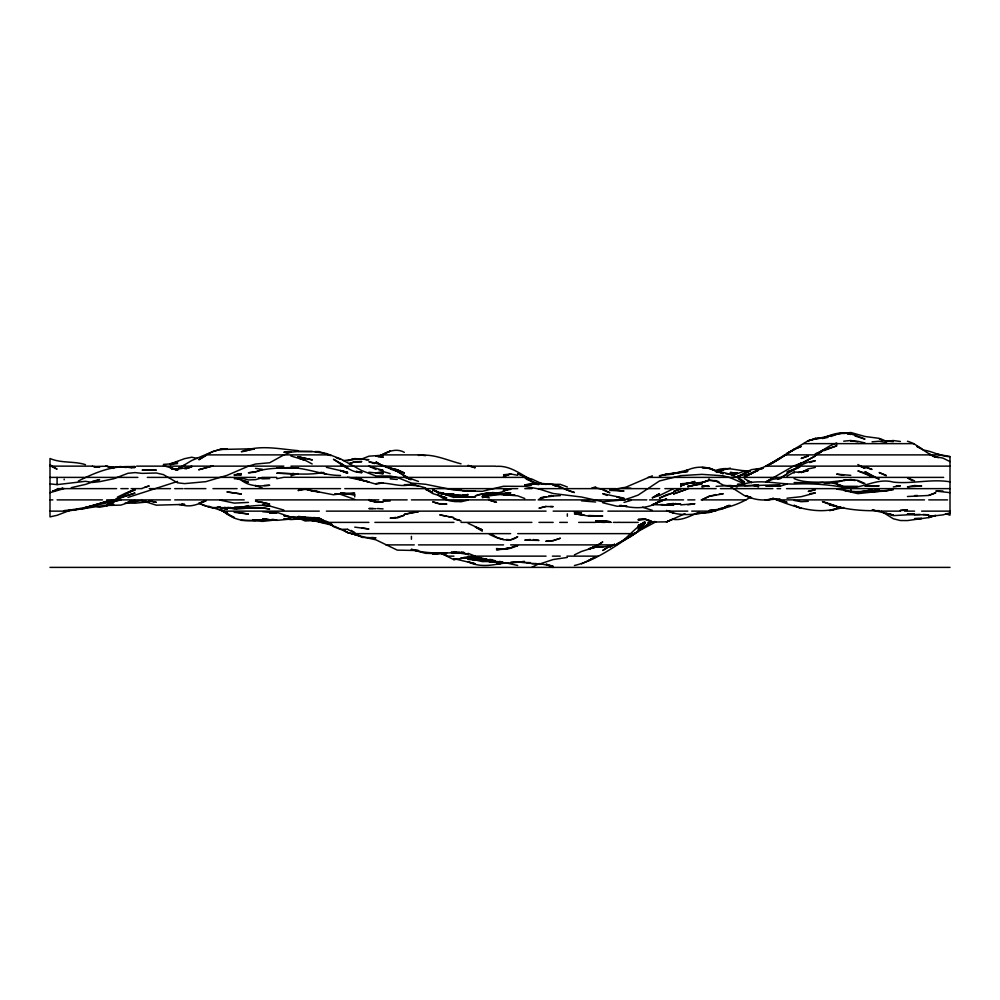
<?xml version="1.0" encoding="UTF-8"?>
<svg xmlns="http://www.w3.org/2000/svg" width="1000" height="1000" viewBox="0 0 1000 1000"><rect width="100%" height="100%" fill="white"/><g stroke="black" fill="none" stroke-linecap="round" stroke-linejoin="round"><path stroke-width="1.5" d="M645.275 522.638L638.188 530.325L645.275 522.725L638.188 528.875L645.275 522.9L638.188 525.375L645.275 522.463L638.188 526.287L644.1 522.175M651.175 521.65L631.1 536.375L616.925 543.825M779.925 478.837L787.013 474.025L777.562 479.363L779.925 478.05M652.362 521.587L640.55 529.038M171.887 468.85L177.562 469.025L191.737 460.5L212.987 451.512L220.075 449.462L254.1 448.762M796.462 465.725L815.35 455.975L803.538 462.512M609.837 545.988L602.75 550.487L609.837 546.038L602.75 547.038L595.675 546.613L588.587 548.987L595.675 547.188L602.75 546.912L595.675 546.613L602.75 541.962L595.675 546.25L588.587 548.987L595.675 547L581.5 551.462L574.412 554.875M633.462 533.888L655.9 521.8M750.387 497.275C738.125 505.037 723.375 509.275 709.05 510.538L716.137 509.663M616.925 544.263C627.762 538.775 634.275 527.625 645.275 522.275L644.025 522.388M205.9 455.375L198.825 459.738L205.9 455.538M652.362 497.962L659.45 493.675L652.362 497.625L659.45 495.525L673.625 488.625L716.137 488.638M503.537 490.9L505.9 489.475M614.562 544.225L609.837 547.05L614.562 544.325M106.688 502.2L113.775 499.913L85.438 507.537L106.688 501.375L113.775 500.213L135.037 489.387L127.95 492.562L135.037 490.087M592.125 558.538L588.587 560.638L594.487 557.225M798.825 464.462L801.175 463.062L794.1 465.812L765.75 481.987L772.837 478.025M821.263 451.987L815.35 455.375L822.438 450.312L836.612 445.887L836.612 444.162M787.013 476.112L794.1 472.062L801.175 472.163M177.562 469.125L184.65 465.188L177.562 469.1L191.737 466.912L186.062 468.338M507.088 489.55C497.512 495.925 485.412 491.037 475.2 495.938L482.287 494.113L496.463 492.85L482.287 496.413L496.463 492.65M729.137 505.475L723.225 508.688L709.05 512.375L716.137 510.525C700.212 513.513 681.787 517.888 666.538 510.475L673.625 512.837L667.95 510.65M117.325 497.163L126.538 492.7M744.488 476.737L758.662 470.1L744.488 476.975M684.25 471.775C693.988 465.975 706.287 465.525 716.137 471.325C726.375 472.375 736.062 475.85 744.488 481.8M685.438 471.2L687.8 469.988L669.375 474.513L659.45 475.662M745.675 473.413L750.387 470.962M624.012 540.125L638.188 531.475C617.712 543.862 598.188 559.913 574.412 565.513M78.35 481.025C95.738 472.25 115.162 464.137 135.037 467.362L130.787 467.525L135.037 466.688L129.375 467.5M595.675 557.2L581.5 563.837M798.35 472.562L808.263 470.538L801.175 472.537L808.263 468.875L815.35 467.413M205.9 455L212.987 451.512L220.075 449.462L227.162 448.95L220.075 449.462M531.888 567.238L538.975 563.75M823.625 450.737L836.612 445.887M794.1 469.7L787.013 471.925L800 466.9L787.013 473.35L801.175 465.025L808.263 462.062L815.35 460.712L809.688 462.55M378.35 456.562L390.163 451.062L378.825 456.438C386.662 452.188 395.525 447.5 404.325 452.337M737.4 476.425L744.488 474.05L737.4 476.737L751.575 469.625L762.913 468.113M506.375 489.525L503.537 490.825L507.8 489.275M217.25 507.275L220.075 507.1L212.987 508.225L198.825 503.4L204.488 500.812M170.475 464.762L177.562 461.6L170.475 464.412L177.562 462.475L170.475 463.7L177.562 463.425L163.388 464.4M684.963 513.713L666.538 521.862L652.362 522.062L645.275 519.237L638.188 519.462L645.275 519.113L650.95 520.988M731.737 475.613L744.488 471.075L750.163 470.65C738.637 471.8 727.675 465.825 716.137 470.288M680.713 488.35L673.625 491.488L680.713 489.288M205.9 500.7C198.538 504.175 189.913 507.837 181.812 504.7M186.062 468.612L191.737 466.138M836.612 442.962L829.525 446.05L815.35 454.6L822.438 450.925L815.35 453.8M659.45 501.9L666.538 498.825L652.362 504.875L659.45 501.3C648.075 509.237 634.025 508.65 621.175 505.487M663.7 475.312L666.538 474.087L687.8 471.438L669.375 474.35M113.775 500.188L135.037 493.062L120.862 497.225M680.713 486.087L686.375 483.688M765.75 482.113L772.837 479.25L779.925 478.275M801.175 472.425L806.85 470.163M950 481.825C931.213 478.688 912.138 484.175 893.312 482.113C876.275 477.25 860.725 490.337 843.7 487.375C827.325 484.438 810.763 483.275 794.1 484.062C777.588 484.212 760.95 479.137 744.488 483.837L730.312 477.738L723.225 475.8L701.963 474.363L680.713 475.637L659.45 480.975L638.188 495.075L631.1 497.612L624.012 499.888L602.75 501.75L581.5 497.013L553.15 493.512L538.975 488.963L524.8 486.375L503.537 486.25L482.287 491.325L468.113 490.962L453.938 490.012L425.588 484.275L411.413 483.062L397.25 477.475L390.163 476.012L375.988 475.988L361.812 470.662L340.55 458.837L326.375 453.525L312.2 451.538L298.038 451.512L290.95 452.113L283.863 454.913L269.688 462.75L255.512 464.038L248.425 466.163L227.162 475.312L205.9 481.65L184.65 483.612L177.562 482.825L163.388 474.6L156.3 473L142.125 473.375L135.037 472.6L127.95 473.288L113.775 478.75L99.612 481.662L92.525 482.463L85.438 481.3L57.088 484.625L50 483.875M120.862 499.4L108.112 503.75M624.012 487.987L652.362 475.838M728.9 505.4L724.65 507.075L730.312 505.438M830.95 436.488L836.612 434.312L808.263 440.637L765.75 466.5L772.837 462.912L787.013 454.062L772.837 462.775L744.488 476.15L751.575 473.587L744.488 475.462M808.263 455.737L801.175 458.438L808.263 456.1M699.137 512.3C690.875 515.5 682.887 520.562 673.625 519.425M737.4 476.688L744.488 474.012M686.375 483.612L680.713 485.737L687.8 483.338L694.887 482.413L680.713 483.837L687.8 483.812L694.887 481.438L680.713 485.35C689.8 480.763 700.288 485.012 709.05 480.062L716.137 481.238L723.225 485.075L730.312 486.312L779.925 484.738M815.35 454.15L821.025 452.05M127.95 497.413L177.562 481.425M624.012 502.413L631.1 500.363M109.525 503.1L113.775 501.538L106.688 505.112L78.35 509.387M928.737 495.363L935.825 492.762L928.737 495.462L907.475 496.5M186.062 468.713L191.737 466.675L184.65 468.688M510.625 473.938L503.537 476.463L510.625 473.938L517.712 475.312M198.825 503.375L205.9 500.9M361.812 458.988L368.9 456.188L383.075 455.175M591.413 488.275L595.675 486.825M716.137 471.7L730.312 468.1M127.95 492.05L135.037 489.637M142.125 488.338L149.213 485.95L144.963 487.075M538.975 499.175L546.062 496.863L540.388 497.812L553.15 496.112L548.9 496L551.737 495.438M881.5 511.375L893.312 518.775L900.387 520.525L907.475 520.575L928.737 517.575L934.412 515.6M290.95 475.825L298.038 473.55M50 492.675L64.175 488.537M170.475 463.862L184.65 458.638L191.737 457.225L197.4 458.45M787.013 484.012L779.925 486.275L765.75 485.988L779.925 485.65L772.837 486.15M256.925 471.15C270.163 467.6 284.438 467.875 298.038 467.875L283.863 467.875C303.1 465.825 321.262 475.6 340.55 475.45M347.638 460.812L354.725 458.575L368.9 459.688L366.062 459.862M670.788 474.438L673.625 473.587L666.538 473.913L659.45 476.025M323.537 472.425C308.263 475.487 292.25 473.45 276.775 473.2L298.038 473.9L290.95 473.85L293.775 473.387M750.163 470.788L744.488 472.488L750.163 471.037M928.737 517.575L935.825 515.45L928.737 516.462L942.913 514.9L950 512.837M106.688 501.375L85.438 508.275L65.588 511.35M717.562 471.7L723.225 470.012L716.137 471.825M687.8 486.763L701.963 483.275L687.8 486.613M718.975 508.85L723.225 507.638M830.95 510.275L836.612 508.65C815.05 514.525 793 506.425 772.837 498.375M509.212 547.612L503.537 549.212L496.463 549.763L510.625 548.013L503.537 549.288L496.463 548.6L503.537 549.263L510.625 548.312L517.712 545.675L512.05 546.912M397.25 517.238L404.325 515.25L397.25 517.95L390.163 518.175L395.825 517.425M506.375 489.425L503.537 490.213L510.625 489.4M487.95 492.625L482.287 494.15L496.463 492.85L492.2 492.5M701.963 487.113L707.638 485.613M135.037 500.475L120.862 505.1L106.688 505.475L113.775 504.312L106.688 505.588L113.775 502.075L106.688 505.85L99.612 507.238L96.775 506.538M482.287 497.688L489.375 495.825L510.625 492.962L489.375 494.387L503.537 494.375L510.625 492.8L503.537 493.7L510.625 494.762L504.963 493.587M343.387 460.637L354.725 459.15L351.887 459.55M305.113 488.675L298.038 490.525L305.113 489.387L319.288 491.788L312.2 491.163L305.113 488.65L310.788 490.25M234.25 475.475L241.337 473.638L237.087 473.9M546.062 506.35L538.975 508.175L546.062 506.538L553.15 506.637L550.312 506.525M836.612 482.275L842.288 480.825M891.888 489.637L886.225 491.075L864.963 492.175M71.263 487.65L85.438 484.425L99.612 479.613L92.525 481.287M262.6 477.675L255.512 479.675L248.425 479.963L241.337 478.025M829.525 510.675L843.7 507.463M110.95 467.425L120.862 466.538L125.113 467.388M248.425 505.562L241.337 507.325L234.25 507.375C246.062 507.375 257.725 504.15 269.688 505.812L262.6 505.262L269.688 506L283.863 510.062M524.8 484.975L531.888 484.7L524.8 485L531.888 483.275L538.975 484.513L531.888 483.938L538.975 483.25L553.15 484.375L560.237 486.987L553.15 485.112L560.237 486.7L567.325 490.387M65.588 511.213L71.263 509.825L57.088 515.3L50 516.888L50 458.512C61.312 463.413 73.888 460.95 85.438 464.65M755.825 469.65L762.913 468.375L755.825 469.6M716.137 494.575L709.05 496.262L701.963 499.738L709.05 496.463L723.225 493.75L718.975 494.237M120.862 500.025C101.812 503.537 83.537 508.837 64.175 510.575M133.625 500.625L127.95 501.975L135.037 500.725M468.113 500.112L461.025 501.763L453.938 501.325L461.025 500.65C452.512 502.962 443.888 499.988 437.4 494.338L439.762 495.988M444.012 553.65L439.762 553L446.85 552.863L432.675 552.975L439.762 552.95L446.85 555.562L439.762 552.712L453.938 559.688L468.113 557.312L461.025 557.85L480.863 559.1M828.112 437.325L822.438 438.512C831.237 434.35 841.15 430.938 850.788 434.412L847.95 434.075M254.1 448.837L248.425 449.988L254.1 449.113M864.963 491.238L872.05 489.787L857.875 492.275L836.612 489.05M687.8 486.15L701.963 484.075L696.3 483.825M276.775 478.688L283.863 477.287L347.638 477.388M833.775 482.612L836.612 482.05L833.775 482.45M383.075 471.538L375.988 472.938L383.075 473.675L383.075 471.538L390.163 473.612M893.312 489.738L857.875 493.65L843.7 490.375M272.525 519.438L269.688 519.963L273.938 519.425M351.887 459.375L361.812 459.425M667.95 474.375L673.625 473.375M142.125 500.475L135.037 501.7L129.375 501.475M255.512 471.6L248.425 472.788L255.512 472.15L262.6 469.363L255.512 468.387M787.013 498.212L801.175 496.688L815.35 492.938L809.688 493.65M687.8 504.85L694.887 503.7L680.713 504.9M503.537 563.212L496.463 564.338L503.537 562.725C492.113 565.625 479.062 567.425 468.113 561.788L475.2 563.75L453.938 558.675M247.013 450.875L241.337 451.725C259.55 444.375 279.175 449.05 298.038 450.637M843.7 433.575L850.788 432.5L864.963 436.488L879.137 438.338L886.225 441.175L893.312 440.562L900.387 441.463M462.438 495.387L468.113 494.525L453.938 496.188L439.762 492.525L453.938 496.188L468.113 496.262L439.762 493.512L432.675 489.9L438.35 492M567.325 557.438L553.15 559.538L538.975 564.237L517.712 561.95L510.625 562.45L524.8 561.538C515.312 561.838 505.788 565.112 496.463 561.5L503.537 562.55L489.375 561.512L502.125 562.025M592.837 546.825L595.675 546.4M673.625 503.425L666.538 504.462L680.713 504.087L675.037 503.562M893.312 486.887L900.387 485.863L896.137 486.112M149.213 501.8L135.037 503.2L125.113 503.038M843.7 433.225L836.612 434.237C846.45 430.988 855.975 435.5 864.963 439.1L855.037 436.012M459.613 552.513L451.1 552.487L463.862 552.425M315.038 520.575L312.2 520.962L316.462 520.438L305.113 520.962L299.45 518.538M461.025 552.825L463.862 552.425M887.638 441.438L893.312 440.662L886.225 441.525M459.613 552.587C443.537 552.987 427.1 554.163 411.413 549.4L418.5 550.562L397.25 550.112L375.988 539.862L361.812 536.638M863.538 491.425L850.788 491.763L857.875 492.163L879.137 489.738C870.85 491.637 862.05 492.55 853.625 491.538M652.362 521.888L655.2 521.525M560.237 495.662L548.9 496.175M815.35 483.175L822.438 482.35L829.525 483.237L823.863 482.612M258.35 485.712L255.512 486.025L258.35 485.95M734.562 473.537L737.4 473.225L730.312 472.425L737.4 473.462M530.475 539.513L524.8 540.138L538.975 540.425L533.312 539.562M843.7 480.462L850.788 479.688L825.275 482.5M71.263 510.15L76.925 509.538M378.825 483.275L383.075 482.825L375.988 484.15L354.725 478.062L368.9 481.925L347.638 477.175M266.85 519.525C253.463 520.6 238.275 523.2 227.162 513.65L234.25 517.537L227.162 514.263L222.438 510.763M900.387 510.588L907.475 509.862L900.387 510.325M248.425 502.4L234.25 503.125L220.075 500.125M843.7 441.188L850.788 440.5L857.875 441.863M602.75 521.325L595.675 522L602.75 521.362L611.4 522.388M638.188 520.037L645.275 519.362L650.95 521.025M510.625 474.087L503.537 474.75L506.375 474.725M282.438 467.512L276.775 468.038L283.863 467.625L279.613 467.5M694.887 513.675L709.05 512.612M268.263 519.462L252.675 520.188M456.775 552.55L451.1 552.413M135.037 466.438L120.862 466.863L126.538 467.463M872.05 441.85L879.137 441.262L886.225 442.45M375.988 483.575C387.975 481.262 399.45 488.113 411.413 484.387L404.325 484.7L418.5 485.863L425.588 487.925M726.062 473.913L737.4 473.113M779.925 498.85L765.75 499.975L772.837 498.9C763.875 501.025 754.075 500.025 745.9 495.7M241.337 508.237L262.6 507.762L269.688 509.087C254.638 505.887 239.363 510.438 224.325 507.525L227.162 507.725L212.987 507.537M507.8 494.462L503.537 494.75L514.888 494.938M237.087 508.512L227.162 507.5M315.038 520.112L312.2 520.275L317.875 520.55M626.85 506.413L619.763 505.387M808.263 501.325L801.175 501.7L794.1 500.425M276.775 519.775L262.6 521.4L252.675 520.413M531.888 563.675L536.138 563.488M495.037 560.55L489.375 560.788L475.2 556.737L495.037 561.2M914.562 495.6L917.4 495.487M383.075 501.287L390.163 501.012M418.5 455.462C433.488 453.413 447.137 460.4 461.025 463.8M130.787 467.512L135.037 467.362L127.95 467.337M920.238 514.462L914.562 514.663L928.737 514.8L923.075 514.487M264.012 485.45L269.688 485.262C259.8 486.425 249.7 486.662 241.337 480.225L248.425 482.212L237.087 478.675M448.263 494.087L453.938 493.913L446.85 494.7L439.762 493.225L432.675 489.688M269.688 478.638L262.6 478.837L258.35 477.75M462.438 490.75L475.2 491.1M347.638 529.2L340.55 529.388L333.462 526.638L326.375 521.312L333.462 525.975L319.288 518.225L313.625 517.487M879.137 510.637C859.837 511.138 840.325 509.263 822.438 501.625L828.112 503.188M290.95 452.113L283.863 452.25L290.95 452.238M794.1 482.575L815.35 482.825M373.15 508.5L368.9 508.55L375.988 508.713M942.913 490.988L935.825 491.075L950 492.65M468.113 557.775L475.2 557.7L463.862 557.5M298.038 451.375L312.2 451.512M255.512 520.487L241.337 520.4M744.488 485.637L758.662 485.325L755.825 485.188M241.337 507.713L255.512 507.875L234.25 508.812L228.588 507.45M300.863 518.038L312.2 519.05M803.625 443.638L913.962 443.638M205.912 454.888L330.662 454.888M381.688 454.888L420.538 454.888M784.45 454.888L940.362 454.888M50 466.138L92.638 466.138M105.675 466.138L106.888 466.138M136.588 466.138L283.863 466.138M290.95 466.138L495.562 466.138M765.837 466.138L950 466.138M50 477.388L137.875 477.388M147.3 477.388L230 477.388M230.225 477.388L255.512 477.388M261.837 477.388L276.775 477.388M348.725 477.388L526.987 477.388M647.95 477.388L943.662 477.388M57.088 488.638L116.613 488.638M120.862 488.638L128.15 488.638M131.125 488.638L142.125 488.638M149.213 488.638L170.475 488.638M174.725 488.638L183.1 488.638M184.65 488.638L205.9 488.638M212.987 488.638L237.087 488.638M241.337 488.638L340.55 488.638M344.8 488.638L506.375 488.638M510.625 488.638L517.712 488.638M524.8 488.638L531.888 488.638M538.075 488.638L615.875 488.638M617.15 488.638L646.787 488.638M647.987 488.638L659.688 488.638M664.875 488.638L673.388 488.638M720.387 488.638L772.837 488.638M777.087 488.638L780.588 488.638M786.55 488.638L950 488.638M50 499.888L52.838 499.888M57.088 499.888L102.438 499.888M106.688 499.888L170.475 499.888M174.725 499.888L244.175 499.888M255.512 499.888L378.825 499.888M383.075 499.888L407.163 499.888M411.413 499.888L535.262 499.888M538.138 499.888L625.55 499.888M627.95 499.888L646.787 499.888M649.525 499.888L683.538 499.888M687.8 499.888L694.887 499.888M701.188 499.888L746 499.888M765.175 499.888L766.225 499.888M777.038 499.888L924.488 499.888M928.737 499.888L947.588 499.888M50 511.138L67.05 511.138M223 511.138L319.288 511.138M326.375 511.138L546.062 511.138M553.15 511.138L602.75 511.138M607.875 511.138L687.8 511.138M691.712 511.138L713.75 511.138M877.825 511.138L900.387 511.138M904.525 511.138L914.562 511.138M921.65 511.138L950 511.138M321.5 522.388L368.9 522.388M374.875 522.388L453.938 522.388M461.025 522.388L531.888 522.388M538.975 522.388L553.15 522.388M559.7 522.388L567.325 522.388M578.663 522.388L595.675 522.388M601.8 522.388L605.112 522.388M613.413 522.388L618.825 522.388M619.1 522.388L638.188 522.388M647.825 522.388L650.975 522.388M351.388 533.638L510.625 533.638M517.712 533.638L630.275 533.638M631.1 533.638L635.087 533.638M385.863 544.888L414.25 544.888M418.5 544.888L503.537 544.888M510.625 544.888L616.737 544.888M447.638 556.138L453.938 556.138M468.113 556.138L546.062 556.138M552.388 556.138L560.237 556.138M566.987 556.138L598.212 556.138M50 567.388L950 567.388M181.812 504.325L184.65 505.175L181.812 504.363L184.65 504.387L156.3 505.175L142.125 500.688L149.213 502.175L142.125 500.812M266.85 519.312L262.6 518.975L276.775 520.375L290.95 519.025L283.863 518.713L290.95 519.562L305.113 518.612L332.05 524.35M864.963 486.087L879.137 485.85L864.963 485.625M744.488 484.438L737.4 484.4L744.488 484.575M456.775 552.35L453.938 552.337L468.113 554.362M850.788 441.225L857.875 441.325L864.963 442.938M315.038 451.55L319.288 451.613L330.625 455.6M93.938 466.525L106.688 466.188L113.775 468.375L108.112 466.75M652.362 504.588L673.625 505.3L660.863 504.5M626.85 506.112L616.925 506.225L602.75 502.762M487.95 559.987L475.2 558.488L489.375 561.663L496.463 561.838L482.287 558.65L486.538 559.15M227.162 507.762L232.838 507.887L230 507.5M595.675 521.2L609.837 522.413M485.112 559.65L482.287 559.587L485.112 559.788M496.463 466.362C509.375 465.288 520.05 473.663 530.712 479.588M709.05 486.225L701.963 486.037L709.05 486.362M716.137 486.35L730.312 485.45L737.4 486.712L731.737 485.613M526.225 562.5L530.475 562.625M546.062 484.288L560.237 484.35L567.325 486.95M234.25 478.738L241.337 478.95L238.5 478.413M234.25 474.575L241.337 474.85L238.5 474.538M461.025 495.6L444.012 493.7M489.375 561.475L482.287 561.587L468.113 558.325M857.875 486.337L843.7 486.3L836.612 484.15L843.7 487.463M368.9 472.212L383.075 473.675M907.475 514.025L914.562 514.425L893.312 515.625L886.225 513.275M439.762 503.65L446.85 504.075L439.762 504.2L432.675 501.863L438.35 503.288M377.4 508.537L383.075 508.888M354.725 533.55L361.812 537.35L375.988 537.837L371.737 537.5M595.675 520.875L602.75 521.362M850.788 475.35L836.612 474.15L843.7 475.325M171.887 469.038L177.562 469.65L163.388 465.675M584.325 515.225L574.412 513.737L588.587 516.062L602.75 516.013L588.587 515.525M595.675 502L581.5 500.838M506.375 539.5L510.625 539.837L517.712 536.75C508.575 543.413 498.288 538.575 489.375 534.388M315.038 520.275L309.375 519.575M269.688 512.513L276.775 513.075L262.6 511.7M468.113 559.388L475.2 559.963L469.525 558.65M874.887 510.275L872.05 510.025L893.312 515.025L887.638 513.625M390.163 478.875L397.25 479.475M487.95 497.025L482.287 496.512L489.375 497.912M500.712 494.513L517.712 495.838L524.8 498.512M886.225 440.975L893.312 441.662M234.25 512.337L248.425 514.062L234.25 511.75M485.112 559.575L487.95 559.862M538.975 563.538L553.15 566.275L546.062 564.175L553.15 567.5M444.012 553.763L425.588 553.337L411.413 549.475M93.938 466.675L99.612 467.325L92.525 466.238M354.725 527.125L368.9 529L361.812 527.938M631.1 488.325L624.012 487.5L609.837 490.375L624.012 491.075L609.837 489.475M836.612 505.788L829.525 504.925L836.612 506.55L829.525 503.575M106.688 466.35L113.775 467.225M945.75 513.7L950 515.2L950 456.613C940.438 456.75 932.35 450.9 923.075 450.112M950 456.613L935.825 453.775M418.5 454.738L425.588 455.662M178.975 504.562L184.65 505.3L181.812 504.487M378.825 469.812L383.075 470.375L368.9 466.138L375.988 469.438M446.85 494.125L439.762 493.175L432.675 489.4M317.875 520.913L307.95 519.412M489.375 559.487L492.2 559.888M453.938 489.025L461.025 490.037M298.038 518.038L283.863 515.725C299.725 520 316.438 519.338 332.05 524.775M354.725 494.775L340.55 493.013L347.638 494.062L354.725 493.2L340.55 493.263L354.725 494.775L354.725 496.912M845.113 490.588L847.95 491.012M463.862 552.863L461.025 552.388L468.113 554.15M207.325 506.562L210.162 507.062M932.987 456.15L942.913 458.1L950 461.587M149.213 501L156.3 502.3L149.213 500.675M855.037 480.562L850.788 479.775L843.7 480.387L850.788 479.5L857.875 480.425L864.963 483.488M368.9 500.3L375.988 501.613L368.9 500.275L375.988 502.287L383.075 502.175L375.988 502.238L368.9 499.55M499.288 561.413L502.125 561.95M302.288 518.375L305.113 518.925M347.638 532.487L344.1 530.438L347.638 532.575L360.387 535.887L347.638 532.575L334.65 526.312M354.725 477.75L361.812 479.125L356.138 477.512M517.712 565.462L504.963 562.638M446.85 516.275L439.762 514.862L453.938 517.7L448.263 516.562M932.987 456.287L935.825 456.887M595.675 487.8L602.75 489.312L609.837 492.75L602.75 489.837M459.613 520.112L453.938 518.888L461.025 520.962M361.812 472.65L356.138 471.413L361.812 472.488C350.513 473.025 342.9 463.8 333.462 459.288L340.55 463.975M553.15 485.112L560.237 486.7M326.375 467.312L347.638 472.312L340.55 470.7L347.638 473.288L340.55 470.375M312.2 517.788L326.375 521.775L319.288 518.225L298.038 516.55L305.113 516.938L290.95 517.175L276.775 512.288M624.012 498.162L602.75 493.675L607.013 495.475M779.925 500.525L787.013 502.262L772.837 498.288M469.525 558.413L475.2 559.812L468.113 558.875L465.75 557.612M752.987 485.337L758.662 486.775L754.412 485.288M624.012 498.787L616.925 496.95L624.012 498.925M354.725 534.812L360.387 536.275M312.2 490.65L333.462 494.762L340.55 493.812L334.888 493.713L340.55 494.35L354.725 499.375M468.113 465.725L475.2 467.762L468.113 465.312M489.375 500.25L496.463 502.3L489.375 500.037M794.1 478.587C809.975 485.562 828.45 478.462 843.7 486.987M747.325 480.85L751.575 482.125M568.737 490.812L574.412 492.512L567.325 489.988M475.2 556.737L482.287 558.862M439.762 495.838L446.85 497.987L432.675 493.537L425.588 488.975L432.675 492.4L425.588 489.462M475.2 556.638L482.287 558.787M383.075 466.087L397.25 469.8L404.325 472.975L397.25 469.8L385.9 467.238M503.537 539.475L496.463 537.275L491.737 534.338M374.562 463.575L368.9 461.763C383.787 464.375 397.812 470.712 410.238 479.2M332.05 525.2L305.113 518.612L298.038 518.775L305.113 518.325L319.288 521.487L313.625 519.538M864.963 467.1L872.05 469.438L864.963 466.8M652.362 510.3L642.438 507.238M390.163 468.988L397.25 471.35L410.238 479.663M439.762 492.525L453.938 497.525M336.3 457.837L340.55 459.3M290.95 455.988L305.113 460.275L312.2 463.975M411.413 478.913L418.5 481.45M411.413 483.638L418.5 486.188M404.325 476.987L411.413 479.55L404.325 476.9M490.788 559.425L495.037 560.988M938.662 457.725C926.725 455.15 919.075 444.487 907.475 441.238M745.9 495.6L751.575 497.713L744.488 495.613L730.312 486.625M530.475 479.525L524.8 477.35L531.888 479.062L541.337 483.438M255.512 485.45L262.6 488.212M886.225 475.312L879.137 472.525L886.225 475.8M468.113 553.337L475.2 556.163M526.225 479.1L536.613 483.6M794.1 505.462L801.175 508.425L794.1 505.3M914.562 480.838L907.475 477.863L912.2 480.662M718.975 481.863L716.137 480.65L709.05 480.425L701.963 482.525L709.05 480.062L709.05 478.8M859.287 465.913L864.963 468.363L857.875 464.525M524.8 476.763L517.712 473.638L530.712 479.425M340.55 464.913L347.638 468.075L340.55 463.3L347.638 467.55M857.875 481.087L863.538 483.612M208.738 506.238L227.162 512.562L220.075 509.7L227.162 512.987L222.438 510.225M439.762 495.562L442.6 496.863M200.238 503.7L205.9 506.312M872.05 475.913L879.137 479.188L864.963 471.613L870.863 475.2M882.675 440.35L879.137 438.65L882.675 440.438M50 465.688L57.088 469.15L50 464.762M536.613 483.512L524.8 477.638M347.638 529.425L354.725 532.913M468.113 523.337L482.287 529.837L475.2 526.938L482.287 531.163M744.488 478.675L751.575 482.675M381.887 465.4L375.988 461.962L381.887 465.575M738.587 478.963L744.488 482.85M351.175 530.425L354.725 532.562M220.075 509.338L225.987 512.938M850.788 488.438L850.788 490.588M794.1 472.062L794.1 473.113M567.325 513.837L567.325 516.237M453.938 558.625L453.938 559.688M411.413 536.35L411.413 539.25M361.812 536.112L361.812 537.35M64.175 479.137L64.175 479.812M57.088 477.488L57.088 484.575M794.1 449.363L787.013 453.938L794.1 449.425L801.175 446.475L794.1 449.363M779.925 458.387L765.75 466.287L779.925 458.387M794.1 449.55L787.013 453.338L794.1 449.55M666.538 494.725L659.45 498.1L673.625 492.688L666.538 494.725M673.625 518.837L666.538 521.925L673.625 518.837M687.8 488.85L673.625 493.925L687.8 488.85M62.75 488.275L52.838 490.975L62.75 488.275M815.35 438.35L808.263 440.85L815.35 438.675L822.438 438.2L815.35 438.35M354.725 461.788L349.05 463.7L354.725 461.85L361.812 461.662L354.725 461.788M560.237 538.288L553.15 540.638L546.062 541.25L553.15 540.638L560.237 538.288M212.987 465.875L198.825 469.712L212.987 465.875M815.35 489.625L808.263 491.425L815.35 489.688M322.125 472.6L319.288 473.288L322.125 472.65M411.413 512.775L404.325 514.35L418.5 511.675L411.413 512.775M914.562 485.538L907.475 486.887L921.65 485.988L914.562 485.538M510.625 488.913L503.537 490.213L510.625 488.913M439.762 553.288L432.675 554.125L439.762 553.35M840.863 507.312L836.612 507.775L840.863 507.362M475.2 496.863L453.938 496.962L475.2 496.863M276.775 512.438L269.688 512.825L276.775 512.438M921.65 518.4L914.562 518.625L921.65 518.513M361.812 458.875L354.725 459.075L361.812 458.963M149.213 469.95L142.125 470.138L156.3 470.087L149.213 469.95M914.562 514.35L907.475 514.25L914.562 514.425M709.05 467.837L701.963 467.562L709.05 468.438L723.225 473.688L709.05 467.837M517.712 562L514.888 561.838L517.712 562M241.337 493.988L227.162 491.962L241.337 493.988M609.837 521.65L602.75 520.8L609.837 521.725M383.075 457.075L375.988 456.125L383.075 457.075M581.5 513.162L574.412 512.112L581.5 513.162M312.2 459.85L298.038 456.763L312.2 459.85M546.062 484.412L538.975 483.288L546.062 484.412M262.6 502.45L255.512 501.188L269.688 504.038L262.6 502.45M227.162 509.375L220.075 507.413L227.162 509.375M864.963 472.962L857.875 470.913L872.05 476.712L864.963 472.962M326.375 474.062L320.712 472.388L326.375 474.1M177.562 470.25L170.475 467.887L177.562 470.25M305.113 460.275L299.45 458.263L305.113 460.363M935.825 457.212L928.737 453.913L935.825 457.212M446.85 494.963L443.312 493.275L446.85 495.025M921.65 448.862L916.925 446.463L921.65 448.925"/></g></svg>
